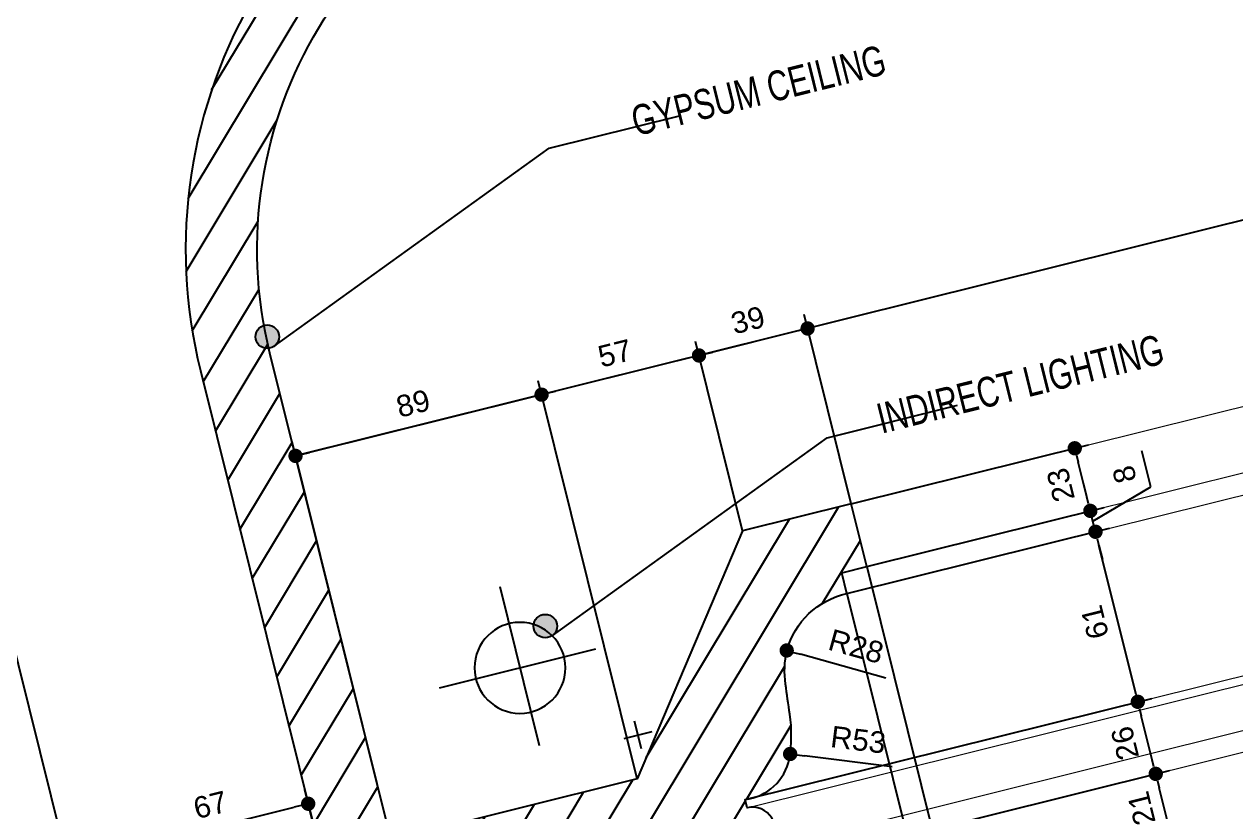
# Model space of a CAD drawing. Header units: inches. Extents: x 252212 to 296477, y 417293 to 492071.
# Drawn here: x 288846.7 to 289269.5, y 489945.2 to 490220 of the extents above; entities that cross this region are included whole.
import ezdxf

# ---------------------------------------------------------------- set-up
doc = ezdxf.new("R2010")
doc.units = ezdxf.units.IN
doc.header["$MEASUREMENT"] = 0
for name, color, linetype in [('48-TITLE', 7, 'Continuous'), ('8', 8, 'Continuous'), ('CQ SPOT DETAILS', 40, 'Continuous'), ('CQ text label', 3, 'Continuous'), ('gypsum', 31, 'Continuous'), ('Layer1', 1, 'Continuous'), ('LIGHT', 130, 'Continuous')]:
    doc.layers.add(name, color=color, linetype=linetype)
doc.layers.add('GRC', color=41, linetype='Continuous', lineweight=0)
doc.styles.add('DIM 50', font='romans.shx', dxfattribs={"width": 0.75, "height": 100})
doc.styles.get("Standard").update_dxf_attribs({"font": 'arial.ttf'})
doc.dimstyles.new('chester 5', dxfattribs={"dimscale": 0.05, "dimtxt": 150, "dimasz": 100, "dimexe": 100, "dimexo": 0, "dimgap": 80, "dimtad": 1, "dimdec": 0, "dimzin": 0, "dimdsep": 46, "dimtxsty": 'Standard', "dimblk": 'DOT', "dimcen": 100, "dimclrd": 1, "dimclre": 1, "dimclrt": 3, "dimadec": 0, "dimazin": 0, "dimtfac": 1, "dimtdec": 0, "dimtofl": 0, "dimtmove": 0, "dimatfit": 3, "dimfxl": 1, "dimtolj": 1, "dimtzin": 0, "dimlwd": -1, "dimarcsym": 0})
doc.dimstyles.get("Standard").update_dxf_attribs({"dimtxt": 0.18, "dimasz": 0.18, "dimexe": 0.18, "dimexo": 0.0625, "dimgap": 0.09, "dimtad": 0, "dimtih": 1, "dimtoh": 1, "dimdec": 4, "dimzin": 0, "dimdsep": 46, "dimtxsty": 'Standard', "dimcen": 0.09, "dimadec": 0, "dimazin": 0, "dimtfac": 1, "dimtdec": 4, "dimtofl": 0, "dimtmove": 0, "dimatfit": 3, "dimfxl": 1, "dimtolj": 1, "dimtzin": 0, "dimarcsym": 0})

# ---------------------------------------------------------------- blocks, each defined once
blk = doc.blocks.new('L1')
at = {"layer": 'LIGHT', "elevation": 3.648573589799419e-06}
for points in [[(-58.16092766117072, 76.66339870879892), (-58.16092766117072, 19.49658948095748)], [(-58.16092766122892, 76.66339870856609), (-58.16092766128713, 19.49658948078286)], [(-29.19216362002771, 47.41520166554255), (-85.49162586161401, 47.41520166554255)], [(-29.19216362008592, 47.41520166536793), (-85.49162586173043, 47.41520166536793)]]:
    blk.add_lwpolyline(points, dxfattribs=at)
at = {"layer": 'LIGHT'}
for centre, radius in [((-58.16092766122892, 47.41520166560076, 3.648573589799419e-06), 15.87653305614366), ((-58.16092766128713, 47.41520166542614, 3.648573589799419e-06), 15.87653305614367)]:
    blk.add_circle(centre, radius, dxfattribs=at)
blk = doc.blocks.new('_Dot')
at = {"color": 0, "linetype": 'ByBlock', "lineweight": -2}
blk.add_line((-0.5, 0), (-1, 0), dxfattribs=at)
at = {"color": 0, "linetype": 'ByBlock', "const_width": 0.5}
blk.add_lwpolyline([(-0.25, 0, 1), (0.25, 0, 1)], format="xyb", close=True, dxfattribs=at)
blk = doc.blocks.new('*D292')
at = {"color": 1, "lineweight": -2, "ltscale": 0.1, "transparency": 16777216}
for p, q in [((288965.6702961042, 489868.1714406142), (288944.5927458407, 489952.8888593705)), ((288887.8505454571, 489905.487671127), (288880.052302123, 489936.831306314))]:
    blk.add_line(p, q, dxfattribs=at)
at = {"color": 1, "ltscale": 0.1, "transparency": 16777216}
blk.add_line((288886.111573068, 489933.1864145987), (288940.9478541254, 489946.8295884255), dxfattribs=at)
at = {"layer": 'Defpoints', "color": 0, "ltscale": 0.1, "transparency": 16777216}
for p in [(288945.7999354555, 489948.0367780403), (288887.8505454571, 489905.487671127, -2.210991648221889e-07), (288965.6702961042, 489868.1714406142, -1.334850639522189e-06)]:
    blk.add_point(p, dxfattribs=at)
at = {"color": 1, "ltscale": 0.1, "transparency": 16777216, "xscale": 5, "yscale": 5, "zscale": 5}
for p, rotation in [((288945.7999354555, 489948.0367780403), 13.9714232829857), ((288881.2594917379, 489931.9792249838), 193.9714232829857)]:
    blk.add_blockref('_Dot', p, dxfattribs=dict(at, rotation=rotation))
at = {"color": 3, "ltscale": 0.1, "transparency": 16777216, "insert": (288911.6394242922, 489947.6056790683), "char_height": 7.5, "attachment_point": 5, "rotation": 13.971423282985718}
blk.add_mtext('\\A1;67', dxfattribs=at)
blk = doc.blocks.new('*D298')
at = {"color": 1, "lineweight": -2, "ltscale": 0.1, "transparency": 16777216}
for p, q in [((289133.8417472139, 490021.3450084183), (289181.5005643048, 489829.7889729956)), ((289108.7155288517, 489939.0268378335), (289138.5522508052, 489819.1035053573))]:
    blk.add_line(p, q, dxfattribs=at)
at = {"color": 1, "ltscale": 0.1, "transparency": 16777216}
blk.add_line((289142.1971425204, 489825.1627763022), (289175.4412933598, 489833.4338647109), dxfattribs=at)
at = {"layer": 'Defpoints', "color": 0, "ltscale": 0.1, "transparency": 16777216}
for p in [(289133.8417472139, 490021.3450084183, -1.334850639522189e-06), (289108.7155288517, 489939.0268378335, -1.334850639522189e-06), (289180.2933746899, 489834.6410543257)]:
    blk.add_point(p, dxfattribs=at)
at = {"color": 1, "ltscale": 0.1, "transparency": 16777216, "xscale": 5, "yscale": 5, "zscale": 5}
for p, rotation in [((289180.2933746899, 489834.6410543257), 13.9714232829857), ((289137.3450611903, 489823.9555866874), 193.9714232829857)]:
    blk.add_blockref('_Dot', p, dxfattribs=dict(at, rotation=rotation))
at = {"color": 3, "ltscale": 0.1, "transparency": 16777216, "insert": (289156.9480740371, 489836.8190465681), "char_height": 7.5, "attachment_point": 5, "rotation": 13.971423282985718}
blk.add_mtext('\\A1;44', dxfattribs=at)
blk = doc.blocks.new('*D299')
at = {"color": 1, "lineweight": -2, "ltscale": 0.1, "transparency": 16777216}
for p, q in [((289140.7648303021, 490030.7961018535), (289190.2344318152, 489831.9619444358)), ((289133.8417472139, 490021.3450084183), (289181.5005643048, 489829.7889729955))]:
    blk.add_line(p, q, dxfattribs=at)
at = {"color": 1, "ltscale": 0.1, "transparency": 16777216}
for p, q in [((289180.2933746899, 489834.6410543256), (289189.0272422003, 489836.8140257659)), ((289184.6603084451, 489835.7275400457), (289196.6365233562, 489815.5337526405)), ((289193.8793235305, 489838.0212153807), (289198.7314048606, 489839.2284049955)), ((289175.4412933599, 489833.4338647108), (289170.5892120297, 489832.226675096)), ((289196.6365233562, 489815.5337526405), (289209.1857399805, 489818.6559764765))]:
    blk.add_line(p, q, dxfattribs=at)
at = {"layer": 'Defpoints', "color": 0, "ltscale": 0.1, "transparency": 16777216}
for p in [(289140.7648303021, 490030.7961018535, -1.334850639522189e-06), (289133.8417472139, 490021.3450084183, -1.334850639522189e-06), (289189.0272422003, 489836.8140257659)]:
    blk.add_point(p, dxfattribs=at)
at = {"color": 1, "ltscale": 0.1, "transparency": 16777216, "xscale": 5, "yscale": 5, "zscale": 5}
for p, rotation in [((289189.0272422003, 489836.8140257659), 193.9714232829857), ((289180.2933746899, 489834.6410543256), 13.9714232829857)]:
    blk.add_blockref('_Dot', p, dxfattribs=dict(at, rotation=rotation))
at = {"color": 3, "ltscale": 0.1, "transparency": 16777216, "insert": (289201.0208423639, 489824.6925421146), "char_height": 7.5, "attachment_point": 5, "rotation": 13.971423282985718}
blk.add_mtext('\\A1;9', dxfattribs=at)
blk = doc.blocks.new('*D302')
at = {"color": 1, "lineweight": -2, "ltscale": 0.1, "transparency": 16777216}
for p, q in [((289099.8550684439, 489923.1956080273), (289246.4420822931, 489959.6662087344)), ((289036.9961262047, 489885.9162118335), (289251.5122786753, 489939.2874671483))]:
    blk.add_line(p, q, dxfattribs=at)
at = {"color": 1, "ltscale": 0.1, "transparency": 16777216}
blk.add_line((289245.4530077304, 489942.9323588635), (289242.7971905778, 489953.6069377895), dxfattribs=at)
at = {"layer": 'Defpoints', "color": 0, "ltscale": 0.1, "transparency": 16777216}
for p in [(289241.5900009629, 489958.4590191197), (289099.8550684438, 489923.1956080275), (289036.9961262046, 489885.9162118337, -1.334850639522189e-06)]:
    blk.add_point(p, dxfattribs=at)
at = {"color": 1, "ltscale": 0.1, "transparency": 16777216, "xscale": 5, "yscale": 5, "zscale": 5}
for p, rotation in [((289241.590000963, 489958.4590191196), 103.9714232829857), ((289246.6601973452, 489938.0802775334), 283.9714232829857)]:
    blk.add_blockref('_Dot', p, dxfattribs=dict(at, rotation=rotation))
at = {"color": 3, "ltscale": 0.1, "transparency": 16777216, "insert": (289236.5894792548, 489946.3947988619), "char_height": 7.5, "attachment_point": 5, "rotation": 103.97142328298571}
blk.add_mtext('\\A1;21', dxfattribs=at)
blk = doc.blocks.new('*D303')
at = {"color": 1, "lineweight": -2, "ltscale": 0.1, "transparency": 16777216}
for p, q in [((289098.3086092669, 489949.5068566909), (289240.1873341016, 489984.8060430677)), ((289099.8550684439, 489923.1956080273), (289246.4420822933, 489959.6662087344))]:
    blk.add_line(p, q, dxfattribs=at)
at = {"color": 1, "ltscale": 0.1, "transparency": 16777216}
blk.add_line((289240.3828113484, 489963.3111004497), (289236.5424423863, 489978.7467721227), dxfattribs=at)
at = {"layer": 'Defpoints', "color": 0, "ltscale": 0.1, "transparency": 16777216}
for p in [(289235.3352527714, 489983.598853453), (289098.3086092668, 489949.5068566911, -1.334850639522189e-06), (289099.8550684438, 489923.1956080275)]:
    blk.add_point(p, dxfattribs=at)
at = {"color": 1, "ltscale": 0.1, "transparency": 16777216, "xscale": 5, "yscale": 5, "zscale": 5}
for p, rotation in [((289235.3352527714, 489983.5988534528), 103.9714232829857), ((289241.5900009632, 489958.4590191196), 283.9714232829857)]:
    blk.add_blockref('_Dot', p, dxfattribs=dict(at, rotation=rotation))
at = {"color": 3, "ltscale": 0.1, "transparency": 16777216, "insert": (289230.8649493111, 489969.1386469817), "char_height": 7.5, "attachment_point": 5, "rotation": 103.97142328298571}
blk.add_mtext('\\A1;26', dxfattribs=at)
blk = doc.blocks.new('*D304')
at = {"color": 1, "lineweight": -2, "ltscale": 0.1, "transparency": 16777216}
for p, q in [((289133.8417472141, 490021.3450084183), (289225.4273009709, 490044.1313390345)), ((289098.3086092669, 489949.5068566909), (289240.1873341022, 489984.8060430678))]:
    blk.add_line(p, q, dxfattribs=at)
at = {"color": 1, "ltscale": 0.1, "transparency": 16777216}
blk.add_line((289234.1280631573, 489988.4509347831), (289221.7824092557, 490038.0720680895), dxfattribs=at)
at = {"layer": 'Defpoints', "color": 0, "ltscale": 0.1, "transparency": 16777216}
for p in [(289220.5752196407, 490042.9241494199), (289133.8417472141, 490021.3450084185, -1.334850639522189e-06), (289098.3086092668, 489949.5068566911, -1.334850639522189e-06)]:
    blk.add_point(p, dxfattribs=at)
at = {"color": 1, "ltscale": 0.1, "transparency": 16777216, "xscale": 5, "yscale": 5, "zscale": 5}
for p, rotation in [((289220.5752196409, 490042.9241494196), 103.9714232829857), ((289235.3352527721, 489983.5988534529), 283.9714232829857)]:
    blk.add_blockref('_Dot', p, dxfattribs=dict(at, rotation=rotation))
at = {"color": 3, "ltscale": 0.1, "transparency": 16777216, "insert": (289220.3575586503, 490011.3712121318), "char_height": 7.5, "attachment_point": 5, "rotation": 103.97142328298571}
blk.add_mtext('\\A1;61', dxfattribs=at)
blk = doc.blocks.new('*D305')
at = {"color": 1, "ltscale": 0.1, "transparency": 16777216}
for p, q in [((289239.863614835, 490058.5394253283), (289236.7389206246, 490071.0985711777)), ((289217.5572456038, 490055.0543527448), (289216.3500559889, 490059.9064340749)), ((289219.6698274297, 490046.5632104172), (289239.863614835, 490058.5394253283)), ((289220.5752196409, 490042.9241494196), (289218.7644352186, 490050.2022714147)), ((289221.7824092557, 490038.0720680895), (289222.9895988705, 490033.2199867595))]:
    blk.add_line(p, q, dxfattribs=at)
at = {"color": 1, "lineweight": -2, "ltscale": 0.1, "transparency": 16777216}
for p, q in [((289140.7648303024, 490030.7961018537), (289223.6165165487, 490051.4094610296)), ((289133.8417472141, 490021.3450084183), (289225.4273009709, 490044.1313390345))]:
    blk.add_line(p, q, dxfattribs=at)
at = {"layer": 'Defpoints', "color": 0, "ltscale": 0.1, "transparency": 16777216}
for p in [(289218.7644352185, 490050.2022714149), (289140.7648303023, 490030.7961018538, -1.334850639522189e-06), (289133.8417472141, 490021.3450084185, -1.334850639522189e-06)]:
    blk.add_point(p, dxfattribs=at)
at = {"color": 1, "ltscale": 0.1, "transparency": 16777216, "xscale": 5, "yscale": 5, "zscale": 5}
for p, rotation in [((289218.7644352186, 490050.2022714147), 283.9714232829857), ((289220.5752196409, 490042.9241494196), 103.9714232829857)]:
    blk.add_blockref('_Dot', p, dxfattribs=dict(at, rotation=rotation))
at = {"color": 3, "ltscale": 0.1, "transparency": 16777216, "insert": (289230.7035901736, 490062.9287089485), "char_height": 7.5, "attachment_point": 5, "rotation": 103.97142328298571}
blk.add_mtext('\\A1;8', dxfattribs=at)
blk = doc.blocks.new('*D306')
at = {"color": 1, "lineweight": -2, "ltscale": 0.1, "transparency": 16777216}
for p, q in [((289135.3323559189, 490052.6304377072), (289218.1841632819, 490073.2438270168)), ((289140.7648303024, 490030.7961018537), (289223.6165165491, 490051.4094610297))]:
    blk.add_line(p, q, dxfattribs=at)
at = {"color": 1, "ltscale": 0.1, "transparency": 16777216}
blk.add_line((289217.5572456042, 490055.0543527449), (289214.5392715667, 490067.1845560718), dxfattribs=at)
at = {"layer": 'Defpoints', "color": 0, "ltscale": 0.1, "transparency": 16777216}
for p in [(289213.3320819517, 490072.0366374021), (289135.3323559188, 490052.6304377075, -1.334850639522189e-06), (289140.7648303023, 490030.7961018538, -1.334850639522189e-06)]:
    blk.add_point(p, dxfattribs=at)
at = {"color": 1, "ltscale": 0.1, "transparency": 16777216, "xscale": 5, "yscale": 5, "zscale": 5}
for p, rotation in [((289213.3320819518, 490072.0366374019), 103.9714232829857), ((289218.764435219, 490050.2022714148), 283.9714232829857)]:
    blk.add_blockref('_Dot', p, dxfattribs=dict(at, rotation=rotation))
at = {"color": 3, "ltscale": 0.1, "transparency": 16777216, "insert": (289208.448098723, 490059.2285475103), "char_height": 7.5, "attachment_point": 5, "rotation": 103.97142328298571}
blk.add_mtext('\\A1;23', dxfattribs=at)
blk = doc.blocks.new('*D307')
at = {"color": 1, "lineweight": -2, "ltscale": 0.1, "transparency": 16777216}
for p, q in [((289135.3323263338, 490052.6304303465), (289118.8943779987, 490118.6998044049)), ((289097.416395809, 490043.1970110649), (289080.9784474734, 490109.266385125))]:
    blk.add_line(p, q, dxfattribs=at)
at = {"color": 1, "ltscale": 0.1, "transparency": 16777216}
blk.add_line((289115.2494862835, 490112.64053346), (289087.0377184183, 490105.6214934097), dxfattribs=at)
at = {"layer": 'Defpoints', "color": 0, "ltscale": 0.1, "transparency": 16777216}
for p in [(289082.1856370883, 490104.4143037949), (289135.3323263338, 490052.6304303465), (289097.416395809, 490043.1970110649, -1.334850639522189e-06)]:
    blk.add_point(p, dxfattribs=at)
at = {"color": 1, "ltscale": 0.1, "transparency": 16777216, "xscale": 5, "yscale": 5, "zscale": 5}
for p, rotation in [((289120.1015676135, 490113.8477230748), 13.9714232829857), ((289082.1856370883, 490104.4143037949), 193.9714232829857)]:
    blk.add_blockref('_Dot', p, dxfattribs=dict(at, rotation=rotation))
at = {"color": 3, "ltscale": 0.1, "transparency": 16777216, "insert": (289099.2526954529, 490116.7311732972), "char_height": 7.5, "attachment_point": 5, "rotation": 13.971423282985718}
blk.add_mtext('\\A1;39', dxfattribs=at)
blk = doc.blocks.new('*D308')
at = {"color": 1, "lineweight": -2, "ltscale": 0.1, "transparency": 16777216}
for p, q in [((289097.416395809, 490043.1970110649), (289080.9784474734, 490109.266385125)), ((289060.5925056732, 489956.7488686671), (289026.0467131152, 490095.5994626786))]:
    blk.add_line(p, q, dxfattribs=at)
at = {"color": 1, "ltscale": 0.1, "transparency": 16777216}
blk.add_line((289077.3335557582, 490103.20711418), (289032.1059840602, 490091.9545709633), dxfattribs=at)
at = {"layer": 'Defpoints', "color": 0, "ltscale": 0.1, "transparency": 16777216}
for p in [(289027.2539027301, 490090.7473813485), (289097.416395809, 490043.1970110649, -1.334850639522189e-06), (289060.5925056732, 489956.7488686671, -1.334850639522189e-06)]:
    blk.add_point(p, dxfattribs=at)
at = {"color": 1, "ltscale": 0.1, "transparency": 16777216, "xscale": 5, "yscale": 5, "zscale": 5}
for p, rotation in [((289082.1856370883, 490104.4143037949), 13.9714232829857), ((289027.2539027301, 490090.7473813485), 193.9714232829857)]:
    blk.add_blockref('_Dot', p, dxfattribs=dict(at, rotation=rotation))
at = {"color": 3, "ltscale": 0.1, "transparency": 16777216, "insert": (289052.8331861663, 490105.1636262902), "char_height": 7.5, "attachment_point": 5, "rotation": 13.971423282985718}
blk.add_mtext('\\A1;57', dxfattribs=at)
blk = doc.blocks.new('*D309')
at = {"color": 1, "lineweight": -2, "ltscale": 0.1, "transparency": 16777216}
for p, q in [((289060.5925056732, 489956.7488686671), (289026.0467131152, 490095.5994626786)), ((288974.7106661302, 489935.3816124845), (288940.1648735722, 490074.2322064959))]:
    blk.add_line(p, q, dxfattribs=at)
at = {"color": 1, "ltscale": 0.1, "transparency": 16777216}
blk.add_line((289022.4018214, 490089.5401917337), (288946.2241445171, 490070.5873147807), dxfattribs=at)
at = {"layer": 'Defpoints', "color": 0, "ltscale": 0.1, "transparency": 16777216}
for p in [(288941.372063187, 490069.3801251659), (289060.5925056732, 489956.7488686671, -1.334850639522189e-06), (288974.7106661302, 489935.3816124845, -1.334850639522189e-06)]:
    blk.add_point(p, dxfattribs=at)
at = {"color": 1, "ltscale": 0.1, "transparency": 16777216, "xscale": 5, "yscale": 5, "zscale": 5}
for p, rotation in [((289027.2539027301, 490090.7473813485), 13.9714232829857), ((288941.372063187, 490069.3801251659), 193.9714232829857)]:
    blk.add_blockref('_Dot', p, dxfattribs=dict(at, rotation=rotation))
at = {"color": 3, "ltscale": 0.1, "transparency": 16777216, "insert": (288982.4226936541, 490087.6614308133), "char_height": 7.5, "attachment_point": 5, "rotation": 13.971423282985718}
blk.add_mtext('\\A1;89', dxfattribs=at)
blk = doc.blocks.new('*D312')
at = {"color": 1, "lineweight": -2, "ltscale": 0.1, "transparency": 16777216}
for p, q in [((289062.1491248935, 489967.1571692827), (289059.7347456638, 489976.861331943)), ((289056.0898539485, 489970.802060998), (289065.7940166087, 489973.2164402277))]:
    blk.add_line(p, q, dxfattribs=at)
at = {"color": 1, "ltscale": 0.1, "transparency": 16777216}
blk.add_line((289149.6476493693, 489960.9580772434), (289118.9636382503, 489964.7807658945), dxfattribs=at)
at = {"layer": 'Defpoints', "color": 0, "ltscale": 0.1, "transparency": 16777216}
for p in [(289060.9419352786, 489972.0092506128, -1.334850639522189e-06), (289114.0019942909, 489965.3988995531, -1.334850639522189e-06)]:
    blk.add_point(p, dxfattribs=at)
at = {"color": 1, "ltscale": 0.1, "transparency": 16777216, "xscale": 5, "yscale": 5, "zscale": 5, "rotation": 172.898541812043}
blk.add_blockref('_Dot', (289114.0019942909, 489965.3988995531), dxfattribs=at)
at = {"color": 3, "ltscale": 0.1, "transparency": 16777216, "insert": (289137.7546924746, 489970.3321303359), "char_height": 7.5, "attachment_point": 5, "rotation": 352.89854181204294}
blk.add_mtext('\\A1;R53', dxfattribs=at)
blk = doc.blocks.new('*D313')
at = {"color": 1, "ltscale": 0.1, "transparency": 16777216}
blk.add_line((289147.4184103325, 489991.8801696333), (289117.6138759798, 490000.1723710872), dxfattribs=at)
at = {"layer": 'Defpoints', "color": 0, "ltscale": 0.1, "transparency": 16777216}
for p in [(289112.7968355016, 490001.512565488, -1.334850639522189e-06), (289139.7243344954, 489994.0208112581, -1.334850639522189e-06)]:
    blk.add_point(p, dxfattribs=at)
at = {"color": 1, "ltscale": 0.1, "transparency": 16777216, "xscale": 5, "yscale": 5, "zscale": 5, "rotation": 164.4523979400815}
blk.add_blockref('_Dot', (289112.7968355016, 490001.5125654881), dxfattribs=at)
at = {"color": 3, "ltscale": 0.1, "transparency": 16777216, "insert": (289137.0232195049, 490002.8989816658), "char_height": 7.5, "attachment_point": 5, "rotation": 344.4523979400815}
blk.add_mtext('\\A1;R28', dxfattribs=at)
blk = doc.blocks.new('DOT')
at = {"layer": '48-TITLE'}
h = blk.add_hatch(color=256, dxfattribs=at)
h.dxf.hatch_style = 1
edge = h.paths.add_edge_path()
edge.add_arc((0, -1.025964835931518), 1.025964835931518, 0, 360)
blk.add_circle((0, -1.025964835931518), 1.025964835931518, dxfattribs=at)

msp = doc.modelspace()

# ---------------------------------------------------------------- hatches: boundary and pattern name
at = {"layer": '8'}
h = msp.add_hatch(dxfattribs=at)
h.set_pattern_fill('ANSI31', color=256, scale=100, angle=13.97142328298568, style=0)
h.set_pattern_definition([(58.97142328298569, (252334.1004804923, 494088.5561935391), (-10.71137893550929, 6.443319121378964), [])])
edge = h.paths.add_edge_path()
edge.add_line((289768.5933645254, 490467.8070775935), (290775.9238635655, 490718.4291992036))
edge.add_arc((290812.1395520105, 490572.8667593007), 150.0000000001258, 13.971423282992305, 103.9714232829923, ccw=False)
edge.add_line((290957.7019919134, 490609.0824477457), (290999.9536284329, 490439.2596011907))
edge.add_line((290999.9536284329, 490439.2596011907), (290914.0717888897, 490417.892345008))
edge.add_line((290914.0717888897, 490417.892345008), (290841.0322103091, 490477.006642513))
edge.add_line((290841.0322103091, 490477.006642513), (290803.1162501985, 490467.5732158743))
edge.add_line((290803.1162501985, 490467.5732158743), (290808.5486034657, 490445.7388498872))
edge.add_line((290808.5486034657, 490445.7388498872), (290817.2823498599, 490447.9117911939))
edge.add_line((290817.2823498599, 490447.9117911939), (290819.0931342822, 490440.6336691987))
edge.add_arc((290826.7002270088, 490413.7385260719), 27.95025194087214, 43.49044862404088, 105.793164101679, ccw=False)
edge.add_arc((290819.1971125461, 490410.181378816), 35.93479784872101, 20.498674765624628, 39.36810408858548, ccw=False)
edge.add_arc((290540.5748211879, 490305.7588293093), 333.482178661726, 18.722871093585695, 20.540080650232028, ccw=False)
edge.add_arc((290906.6122262182, 490431.2098629044), 53.4702403536314, 200.1349953782089, 216.816241261213)
edge.add_arc((290877.7198640837, 490410.7369135756), 18.0953021038039, 219.7429161595523, 290.8023934842715)
edge.add_line((290884.1463384921, 490393.8212289928), (290884.870652261, 490390.9099801946))
edge.add_arc((290886.7537494292, 490383.3412101355), 7.799508648127477, 103.9714232830716, 322.4387256688891)
edge.add_line((290892.9364343919, 490378.5865553843), (290895.1093756987, 490369.8528089903))
edge.add_arc((290900.179572081, 490349.4740674039), 21.0000000000131, 13.971423282969113, 103.97142328296923, ccw=False)
edge.add_line((290920.5583136674, 490354.5442637862), (290968.1087107022, 490366.3747220115))
edge.add_line((290968.1087107022, 490366.3747220115), (290978.9732100095, 490322.7068229492))
edge.add_line((290978.9732100095, 490322.7068229492), (291095.430973136, 490351.6813803737))
edge.add_line((291095.430973136, 490351.6813803737), (291090.6022007648, 490371.0897140626))
edge.add_line((291090.6022007648, 490371.0897140626), (291110.0104885895, 490375.9184631931))
edge.add_line((291110.0104885895, 490375.9184631931), (291103.9745272995, 490400.1788840028))
edge.add_line((291103.9745272995, 490400.1788840028), (291039.434084173, 490384.1213285701))
edge.add_line((291039.434084173, 490384.1213285701), (290981.9623985638, 490615.1183958199))
edge.add_arc((290812.1395520105, 490572.8667593008), 175.0000000000244, 13.97142328298912, 103.9714232829937)
edge.add_line((290769.8879154914, 490742.689605854), (289762.5574164513, 490492.067484244))
edge.add_line((289762.5574164513, 490492.067484244), (289035.7698329942, 490311.2429940377))
edge.add_arc((289078.0214695133, 490141.4201474845), 174.9999999999538, 103.9714232829752, 193.9714232830122)
edge.add_line((288908.1986229601, 490099.1685109652), (288965.6702961042, 489868.1714406142))
edge.add_line((288965.6702961042, 489868.1714406142), (288901.1298517954, 489852.1138899339))
edge.add_line((288901.1298517954, 489852.1138899339), (288907.1657948294, 489827.8534645821))
edge.add_line((288907.1657948294, 489827.8534645821), (288926.5740826541, 489832.6822137125))
edge.add_line((288926.5740826541, 489832.6822137125), (288931.4028327448, 489813.2738744802))
edge.add_line((288931.4028327448, 489813.2738744802), (289047.8606255116, 489842.248312771))
edge.add_line((289047.8606255116, 489842.248312771), (289036.9961262044, 489885.9162118333))
edge.add_line((289036.9961262044, 489885.9162118333), (289084.5465232393, 489897.7466700586))
edge.add_arc((289104.9252648257, 489902.8168664409), 21.0000000000131, 103.97142328296923, 193.9714232829691, ccw=False)
edge.add_line((289099.8550684434, 489923.1956080273), (289097.6821271367, 489931.9293544214))
edge.add_arc((289100.9160202036, 489939.0268378335), 7.799508648125218, 245.5041208968311, 463.9714232825535)
edge.add_line((289099.0329230355, 489946.5956078926), (289098.3086092666, 489949.5068566907))
edge.add_arc((289096.0593257326, 489967.4618192863), 18.09530210367771, 277.1404530818795, 348.1999304065622)
edge.add_arc((289060.9419352786, 489972.0092506128), 53.4702403539753, 351.1266053046068, 367.807851187615)
edge.add_arc((289443.0902093563, 490032.705546447), 333.4821786576871, 187.4027659151942, 189.2199754718404, ccw=False)
edge.add_arc((289148.0195474799, 489994.3942611069), 35.93479784889205, 168.574742477847, 187.4441718008201, ccw=False)
edge.add_arc((289139.7243344955, 489994.0208112582), 27.95025194093188, 102.14968246413031, 164.4523979417463, ccw=False)
edge.add_line((289133.8417472139, 490021.3450084182), (289132.0309627917, 490028.6231304133))
edge.add_line((289132.0309627917, 490028.6231304133), (289140.7647091858, 490030.7960717201))
edge.add_line((289140.7647091858, 490030.7960717201), (289135.3323559186, 490052.6304377072))
edge.add_line((289135.3323559186, 490052.6304377072), (289097.416395809, 490043.1970110649))
edge.add_line((289097.416395809, 490043.1970110649), (289060.5925056733, 489956.7488686671))
edge.add_line((289060.5925056733, 489956.7488686671), (288974.7106661302, 489935.3816124845))
edge.add_line((288974.7106661302, 489935.3816124845), (288932.4590296106, 490105.2044590395))
edge.add_arc((289078.0214695134, 490141.4201474845), 150.0000000000128, 103.97142328300299, 193.971423283003, ccw=False)
edge.add_line((289041.8057810683, 490286.9825873873), (289768.5933645254, 490467.8070775935))

# ---------------------------------------------------------------- linework, layer by layer
at = {"ltscale": 0.1}
msp.add_line((290966.6152529263, 490573.2571997322, -8.642302521023141e-07), (288941.372063187, 490069.3801251658, -8.642302521023141e-07), dxfattribs=at)
at = {"layer": 'GRC'}
for p, q in [((289135.3323559186, 490052.6304377072, 2.47702417199711e-06), (290803.1162501985, 490467.5732158743, 1.363272697297686e-06)), ((289140.7647091858, 490030.7960717201, 2.47702417199711e-06), (290808.5486034657, 490445.7388498872, 1.363272697297686e-06)), ((289133.8417472139, 490021.3450084182, 2.47702417199711e-06), (290819.0931342822, 490440.6336691987, 1.363272697297686e-06)), ((289098.3086092666, 489949.5068566907, 2.47702417199711e-06), (290879.9691476176, 490392.7819509799, 1.363272697297686e-06)), ((289099.0329230355, 489946.5956078926, 2.47702417199711e-06), (290884.870652261, 490390.9099801946, 1.363272697297686e-06)), ((289102.7991173718, 489931.4580677744, 2.47702417199711e-06), (290888.6368465974, 490375.7724400765, 1.363272697297686e-06)), ((289099.8550684434, 489923.1956080273, 2.47702417199711e-06), (290895.1093756987, 490369.8528089903, 1.363272697297686e-06))]:
    msp.add_line(p, q, dxfattribs=at)
at = {"layer": 'gypsum', "elevation": -8.642302521023141e-07}
for points in [[(289035.7698329942, 490311.2429940377, 0.4142135623730951), (288908.1986229601, 490099.1685109652), (288965.6702961042, 489868.1714406142)], [(288974.7106661302, 489935.3816124845), (288932.4590296106, 490105.2044590395, -0.4142135623730951), (289041.8057810683, 490286.9825873873)], [(289097.6821271367, 489931.9293544214, 1.40801218203971), (289099.0329230355, 489946.5956078926), (289098.3086092666, 489949.5068566907, 0.3203886580188107), (289113.772222357, 489963.7613799345, 0.0729144724568156), (289113.9164655565, 489979.2732540097, -0.0079292386621575), (289112.3876234305, 489989.7385458039, -0.0825199636140567), (289112.7968355005, 490001.5125654876, -0.2787474963378631), (289133.8417472139, 490021.3450084182), (289132.0309627917, 490028.6231304133), (289140.7647091858, 490030.7960717201), (289135.3323559186, 490052.6304377072), (289097.416395809, 490043.1970110649), (289060.5925056733, 489956.7488686671), (288974.7106661302, 489935.3816124845)]]:
    msp.add_lwpolyline(points, format="xyb", dxfattribs=at)
at = {"layer": 'Layer1'}
msp.add_line((288614.9324010213, 490919.5959919897, -0.0003494344035008992), (289616.8997813324, 486892.3684880121, -0.0003494344035008992), dxfattribs=at)

# ---------------------------------------------------------------- block references
at = {"xscale": -1, "rotation": 13.97142328298618}
msp.add_blockref('L1', (288974.7106661302, 489935.3816124845, -8.642302521023141e-07), dxfattribs=at)

# ---------------------------------------------------------------- texts
at = {"layer": 'CQ text label', "ltscale": 500, "char_height": 10.5, "width": 2801.088377326966, "attachment_point": 1, "rotation": 13.971423282985567, "style": 'DIM 50'}
for s, insert in [('\\pxqr;{\\fCityBlueprint|b0|i0|c2|p2;GYPSUM CEILING}', (286427.4981262852, 489536.6712155084, 0.0001087952012702735)), ('\\pxqr;{\\fCityBlueprint|b0|i0|c2|p2;INDIRECT LIGHTING}', (286524.513774352, 489435.7121098972, 0.0001101300519097957))]:
    msp.add_mtext(s, dxfattribs=dict(at, insert=insert))

# ---------------------------------------------------------------- dimensions: what is measured, and where the dimension line sits
at = {"color": 2, "ltscale": 0.1}
dim = msp.add_linear_dim(base=(289082.1856370883, 490104.4143037949, 4.706203874198748e-07), p1=(289135.3323263339, 490052.6304303465, 4.706203874198748e-07), p2=(289097.416395809, 490043.1970110649, -8.642302521023141e-07), angle=13.97142328298568, dimstyle='chester 5', dxfattribs=at)
dim.commit()
dim.dimension.update_dxf_attribs({"geometry": '*D307', "text_midpoint": (289099.2526954529, 490116.7311732972, 4.706203874198748e-07)})
for base, p1, p2, angle, picture, middle in [((289027.2539027301, 490090.7473813485, 4.706203874198748e-07), (289097.416395809, 490043.1970110649, -8.642302521023141e-07), (289060.5925056733, 489956.7488686671, -8.642302521023141e-07), 13.97142328298568, '*D308', (289052.8331861663, 490105.1636262902, 4.706203874198748e-07)), ((288941.372063187, 490069.3801251659, 4.706203874198748e-07), (289060.5925056733, 489956.7488686671, -8.642302521023141e-07), (288974.7106661302, 489935.3816124845, -8.642302521023141e-07), 13.97142328298568, '*D309', (288982.4226936541, 490087.6614308133, 4.706203874198748e-07)), ((289213.3320819517, 490072.0366374021, 4.706203874198748e-07), (289140.7648303022, 490030.7961018536, -8.642302521023141e-07), (289135.3323559187, 490052.6304377072, -8.642302521023141e-07), 103.9714232829857, '*D306', (289208.448098723, 490059.2285475103, 4.706203874198748e-07)), ((289218.7644352185, 490050.2022714149, 4.706203874198748e-07), (289133.8417472139, 490021.3450084183, -8.642302521023141e-07), (289140.7648303022, 490030.7961018536, -8.642302521023141e-07), 103.9714232829857, '*D305', (289231.3001855869, 490060.5308010879, 4.706203874198748e-07)), ((289220.5752196407, 490042.9241494199, 4.706203874198748e-07), (289098.3086092666, 489949.5068566908, -8.642302521023141e-07), (289133.8417472139, 490021.3450084183, -8.642302521023141e-07), 103.9714232829857, '*D304', (289220.3575586503, 490011.3712121318, 4.706203874198748e-07)), ((289189.0272422003, 489836.8140257659, 4.706203874198748e-07), (289133.8417472139, 490021.3450084183, -8.642302521023141e-07), (289140.7648303022, 490030.7961018536, -8.642302521023141e-07), 13.97142328298568, '*D299', (289198.6278991158, 489824.0971818885, 4.706203874198748e-07)), ((289180.2933746899, 489834.6410543257, 4.706203874198748e-07), (289108.7155288517, 489939.0268378335, -8.642302521023141e-07), (289133.8417472139, 490021.3450084183, -8.642302521023141e-07), 13.97142328298568, '*D298', (289156.9480740371, 489836.8190465681, 4.706203874198748e-07)), ((289235.3352527714, 489983.598853453, 4.706203874198748e-07), (289099.8550684436, 489923.1956080273, 4.706203874198748e-07), (289098.3086092666, 489949.5068566908, -8.642302521023141e-07), 103.9714232829857, '*D303', (289230.8649493111, 489969.1386469817, 4.706203874198748e-07)), ((289241.5900009629, 489958.4590191197, 4.706203874198748e-07), (289036.9961262044, 489885.9162118334, -8.642302521023141e-07), (289099.8550684436, 489923.1956080273, 4.706203874198748e-07), 103.9714232829857, '*D302', (289236.5894792548, 489946.3947988619, 4.706203874198748e-07)), ((288945.7999354555, 489948.0367780403, 4.706203874198748e-07), (288887.8505454572, 489905.487671127, 2.495212225976859e-07), (288965.6702961042, 489868.1714406143, -8.642302521023141e-07), 13.97142328298568, '*D292', (288911.6394242922, 489947.6056790683, 4.706203874198748e-07))]:
    dim = msp.add_linear_dim(base=base, p1=p1, p2=p2, angle=angle, dimstyle='chester 5', override={"dimtmove": 1}, dxfattribs=at)
    dim.commit()
    dim.dimension.update_dxf_attribs({"geometry": picture, "text_midpoint": middle})
dim = msp.add_radius_dim(center=(289139.7243344954, 489994.0208112581, -8.642302521023141e-07), mpoint=(289112.7968355016, 490001.512565488, -8.642302521023141e-07), dimstyle='chester 5', dxfattribs=at)
dim.commit()
dim.dimension.update_dxf_attribs({"geometry": '*D313', "text_midpoint": (289134.9246633952, 489995.3561731599, 4.706203874198748e-07), "dimtype": 164})
dim = msp.add_radius_dim(center=(289060.9419352786, 489972.0092506128, -8.642302521023141e-07), mpoint=(289114.0019942909, 489965.3988995531, -8.642302521023141e-07), dimstyle='chester 5', dxfattribs=at)
dim.commit()
dim.dimension.update_dxf_attribs({"geometry": '*D312', "text_midpoint": (289137.7546924746, 489970.3321303359, 4.706203874198748e-07)})

# ---------------------------------------------------------------- leaders
at = {"layer": 'CQ SPOT DETAILS', "color": 1}
for points in [[(288933.9134774369, 490107.6222860444, 9.465119765982716e-05), (289029.9305924377, 490176.6817427331, 9.465119765982716e-05), (289075.3644063824, 490187.9855986713, 9.465119765982716e-05)], [(289030.9291255038, 490006.6631804333, 9.598604829934936e-05), (289126.9462405046, 490075.7226371219, 9.598604829934936e-05), (289172.3800544491, 490087.0264930601, 9.598604829934936e-05)]]:
    msp.add_leader(points, dimstyle='Standard', override={"dimasz": 4, "dimldrblk": 'Dot', "dimfxl": 0.1, "dimarcsym": 2}, dxfattribs=at)

doc.saveas('drawing.dxf')
